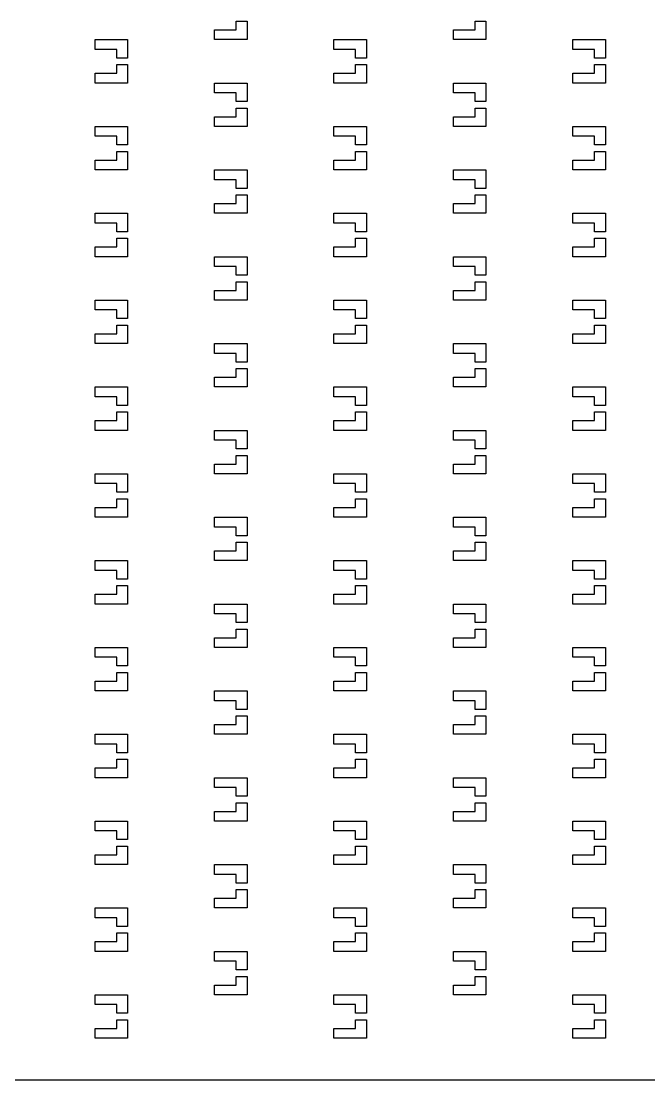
# Model space of a CAD drawing. Header units: millimetres. Extents: x 2102 to 86502, y 1818 to 64568.
# Drawn here: x 26760.3 to 27049.3, y 20204.3 to 20692.4 of the extents above; entities that cross this region are included whole.
import ezdxf

# ---------------------------------------------------------------- set-up
doc = ezdxf.new("R2010")
doc.units = ezdxf.units.MM
doc.layers.add('Layer-2', color=3, linetype='Continuous')

msp = doc.modelspace()

# ---------------------------------------------------------------- linework, layer by layer
at = {"layer": 'Layer-2'}
for p, q in [((26859.29, 20688.38), (26859.29, 20692.38)), ((26859.29, 20692.38), (26864.29, 20692.38)), ((26864.29, 20692.38), (26864.29, 20683.88)), ((26969.29, 20688.38), (26969.29, 20692.38)), ((26969.29, 20692.38), (26974.29, 20692.38)), ((26974.29, 20692.38), (26974.29, 20683.88)), ((26849.29, 20688.38), (26859.29, 20688.38)), ((26849.29, 20683.88), (26849.29, 20688.38)), ((26959.29, 20688.38), (26969.29, 20688.38)), ((26959.29, 20683.88), (26959.29, 20688.38)), ((26794.29, 20683.88), (26809.29, 20683.88)), ((26794.29, 20679.38), (26794.29, 20683.88)), ((26809.29, 20683.88), (26809.29, 20675.38)), ((26864.29, 20683.88), (26849.29, 20683.88)), ((26904.29, 20683.88), (26919.29, 20683.88)), ((26904.29, 20679.38), (26904.29, 20683.88)), ((26919.29, 20683.88), (26919.29, 20675.38)), ((26974.29, 20683.88), (26959.29, 20683.88)), ((27014.29, 20683.88), (27029.29, 20683.88)), ((27014.29, 20679.38), (27014.29, 20683.88)), ((27029.29, 20683.88), (27029.29, 20675.38)), ((26804.29, 20679.38), (26794.29, 20679.38)), ((26804.29, 20675.38), (26804.29, 20679.38)), ((26914.29, 20679.38), (26904.29, 20679.38)), ((26914.29, 20675.38), (26914.29, 20679.38)), ((27024.29, 20679.38), (27014.29, 20679.38)), ((27024.29, 20675.38), (27024.29, 20679.38)), ((26809.29, 20675.38), (26804.29, 20675.38)), ((26804.29, 20668.38), (26804.29, 20672.38)), ((26804.29, 20672.38), (26809.29, 20672.38)), ((26809.29, 20672.38), (26809.29, 20663.88)), ((26919.29, 20675.38), (26914.29, 20675.38)), ((26914.29, 20668.38), (26914.29, 20672.38)), ((26914.29, 20672.38), (26919.29, 20672.38)), ((26919.29, 20672.38), (26919.29, 20663.88)), ((27029.29, 20675.38), (27024.29, 20675.38)), ((27024.29, 20668.38), (27024.29, 20672.38)), ((27024.29, 20672.38), (27029.29, 20672.38)), ((27029.29, 20672.38), (27029.29, 20663.88)), ((26794.29, 20668.38), (26804.29, 20668.38)), ((26794.29, 20663.88), (26794.29, 20668.38)), ((26904.29, 20668.38), (26914.29, 20668.38)), ((26904.29, 20663.88), (26904.29, 20668.38)), ((27014.29, 20668.38), (27024.29, 20668.38)), ((27014.29, 20663.88), (27014.29, 20668.38)), ((26809.29, 20663.88), (26794.29, 20663.88)), ((26849.29, 20663.88), (26864.29, 20663.88)), ((26849.29, 20659.38), (26849.29, 20663.88)), ((26864.29, 20663.88), (26864.29, 20655.38)), ((26919.29, 20663.88), (26904.29, 20663.88)), ((26959.29, 20663.88), (26974.29, 20663.88)), ((26959.29, 20659.38), (26959.29, 20663.88)), ((26974.29, 20663.88), (26974.29, 20655.38)), ((27029.29, 20663.88), (27014.29, 20663.88)), ((26859.29, 20659.38), (26849.29, 20659.38)), ((26859.29, 20655.38), (26859.29, 20659.38)), ((26969.29, 20659.38), (26959.29, 20659.38)), ((26969.29, 20655.38), (26969.29, 20659.38)), ((26864.29, 20655.38), (26859.29, 20655.38)), ((26859.29, 20648.38), (26859.29, 20652.38)), ((26859.29, 20652.38), (26864.29, 20652.38)), ((26864.29, 20652.38), (26864.29, 20643.88)), ((26974.29, 20655.38), (26969.29, 20655.38)), ((26969.29, 20648.38), (26969.29, 20652.38)), ((26969.29, 20652.38), (26974.29, 20652.38)), ((26974.29, 20652.38), (26974.29, 20643.88)), ((26849.29, 20648.38), (26859.29, 20648.38)), ((26849.29, 20643.88), (26849.29, 20648.38)), ((26959.29, 20648.38), (26969.29, 20648.38)), ((26959.29, 20643.88), (26959.29, 20648.38)), ((26794.29, 20643.88), (26809.29, 20643.88)), ((26794.29, 20639.38), (26794.29, 20643.88)), ((26809.29, 20643.88), (26809.29, 20635.38)), ((26864.29, 20643.88), (26849.29, 20643.88)), ((26904.29, 20643.88), (26919.29, 20643.88)), ((26904.29, 20639.38), (26904.29, 20643.88)), ((26919.29, 20643.88), (26919.29, 20635.38)), ((26974.29, 20643.88), (26959.29, 20643.88)), ((27014.29, 20643.88), (27029.29, 20643.88)), ((27014.29, 20639.38), (27014.29, 20643.88)), ((27029.29, 20643.88), (27029.29, 20635.38)), ((26804.29, 20639.38), (26794.29, 20639.38)), ((26804.29, 20635.38), (26804.29, 20639.38)), ((26914.29, 20639.38), (26904.29, 20639.38)), ((26914.29, 20635.38), (26914.29, 20639.38)), ((27024.29, 20639.38), (27014.29, 20639.38)), ((27024.29, 20635.38), (27024.29, 20639.38)), ((26809.29, 20635.38), (26804.29, 20635.38)), ((26919.29, 20635.38), (26914.29, 20635.38)), ((27029.29, 20635.38), (27024.29, 20635.38)), ((26794.29, 20628.38), (26804.29, 20628.38)), ((26794.29, 20623.88), (26794.29, 20628.38)), ((26804.29, 20628.38), (26804.29, 20632.38)), ((26804.29, 20632.38), (26809.29, 20632.38)), ((26809.29, 20632.38), (26809.29, 20623.88)), ((26904.29, 20628.38), (26914.29, 20628.38)), ((26904.29, 20623.88), (26904.29, 20628.38)), ((26914.29, 20628.38), (26914.29, 20632.38)), ((26914.29, 20632.38), (26919.29, 20632.38)), ((26919.29, 20632.38), (26919.29, 20623.88)), ((27014.29, 20628.38), (27024.29, 20628.38)), ((27014.29, 20623.88), (27014.29, 20628.38)), ((27024.29, 20628.38), (27024.29, 20632.38)), ((27024.29, 20632.38), (27029.29, 20632.38)), ((27029.29, 20632.38), (27029.29, 20623.88)), ((26809.29, 20623.88), (26794.29, 20623.88)), ((26849.29, 20623.88), (26864.29, 20623.88)), ((26849.29, 20619.38), (26849.29, 20623.88)), ((26864.29, 20623.88), (26864.29, 20615.38)), ((26919.29, 20623.88), (26904.29, 20623.88)), ((26959.29, 20623.88), (26974.29, 20623.88)), ((26959.29, 20619.38), (26959.29, 20623.88)), ((26974.29, 20623.88), (26974.29, 20615.38)), ((27029.29, 20623.88), (27014.29, 20623.88)), ((26859.29, 20619.38), (26849.29, 20619.38)), ((26859.29, 20615.38), (26859.29, 20619.38)), ((26969.29, 20619.38), (26959.29, 20619.38)), ((26969.29, 20615.38), (26969.29, 20619.38)), ((26864.29, 20615.38), (26859.29, 20615.38)), ((26974.29, 20615.38), (26969.29, 20615.38)), ((26849.29, 20608.38), (26859.29, 20608.38)), ((26849.29, 20603.88), (26849.29, 20608.38)), ((26859.29, 20608.38), (26859.29, 20612.38)), ((26859.29, 20612.38), (26864.29, 20612.38)), ((26864.29, 20612.38), (26864.29, 20603.88)), ((26959.29, 20608.38), (26969.29, 20608.38)), ((26959.29, 20603.88), (26959.29, 20608.38)), ((26969.29, 20608.38), (26969.29, 20612.38)), ((26969.29, 20612.38), (26974.29, 20612.38)), ((26974.29, 20612.38), (26974.29, 20603.88)), ((26794.29, 20603.88), (26809.29, 20603.88)), ((26794.29, 20599.38), (26794.29, 20603.88)), ((26809.29, 20603.88), (26809.29, 20595.38)), ((26864.29, 20603.88), (26849.29, 20603.88)), ((26904.29, 20603.88), (26919.29, 20603.88)), ((26904.29, 20599.38), (26904.29, 20603.88)), ((26919.29, 20603.88), (26919.29, 20595.38)), ((26974.29, 20603.88), (26959.29, 20603.88)), ((27014.29, 20603.88), (27029.29, 20603.88)), ((27014.29, 20599.38), (27014.29, 20603.88)), ((27029.29, 20603.88), (27029.29, 20595.38)), ((26804.29, 20599.38), (26794.29, 20599.38)), ((26804.29, 20595.38), (26804.29, 20599.38)), ((26914.29, 20599.38), (26904.29, 20599.38)), ((26914.29, 20595.38), (26914.29, 20599.38)), ((27024.29, 20599.38), (27014.29, 20599.38)), ((27024.29, 20595.38), (27024.29, 20599.38)), ((26809.29, 20595.38), (26804.29, 20595.38)), ((26919.29, 20595.38), (26914.29, 20595.38)), ((27029.29, 20595.38), (27024.29, 20595.38)), ((26804.29, 20588.38), (26804.29, 20592.38)), ((26804.29, 20592.38), (26809.29, 20592.38)), ((26809.29, 20592.38), (26809.29, 20583.88)), ((26914.29, 20588.38), (26914.29, 20592.38)), ((26914.29, 20592.38), (26919.29, 20592.38)), ((26919.29, 20592.38), (26919.29, 20583.88)), ((27024.29, 20588.38), (27024.29, 20592.38)), ((27024.29, 20592.38), (27029.29, 20592.38)), ((27029.29, 20592.38), (27029.29, 20583.88)), ((26794.29, 20588.38), (26804.29, 20588.38)), ((26794.29, 20583.88), (26794.29, 20588.38)), ((26809.29, 20583.88), (26794.29, 20583.88)), ((26849.29, 20583.88), (26864.29, 20583.88)), ((26849.29, 20579.38), (26849.29, 20583.88)), ((26864.29, 20583.88), (26864.29, 20575.38)), ((26904.29, 20588.38), (26914.29, 20588.38)), ((26904.29, 20583.88), (26904.29, 20588.38)), ((26919.29, 20583.88), (26904.29, 20583.88)), ((26959.29, 20583.88), (26974.29, 20583.88)), ((26959.29, 20579.38), (26959.29, 20583.88)), ((26974.29, 20583.88), (26974.29, 20575.38)), ((27014.29, 20588.38), (27024.29, 20588.38)), ((27014.29, 20583.88), (27014.29, 20588.38)), ((27029.29, 20583.88), (27014.29, 20583.88)), ((26859.29, 20579.38), (26849.29, 20579.38)), ((26859.29, 20575.38), (26859.29, 20579.38)), ((26969.29, 20579.38), (26959.29, 20579.38)), ((26969.29, 20575.38), (26969.29, 20579.38)), ((26864.29, 20575.38), (26859.29, 20575.38)), ((26974.29, 20575.38), (26969.29, 20575.38)), ((26859.29, 20568.38), (26859.29, 20572.38)), ((26859.29, 20572.38), (26864.29, 20572.38)), ((26864.29, 20572.38), (26864.29, 20563.88)), ((26969.29, 20568.38), (26969.29, 20572.38)), ((26969.29, 20572.38), (26974.29, 20572.38)), ((26974.29, 20572.38), (26974.29, 20563.88)), ((26849.29, 20568.38), (26859.29, 20568.38)), ((26849.29, 20563.88), (26849.29, 20568.38)), ((26959.29, 20568.38), (26969.29, 20568.38)), ((26959.29, 20563.88), (26959.29, 20568.38)), ((26794.29, 20563.88), (26809.29, 20563.88)), ((26794.29, 20559.38), (26794.29, 20563.88)), ((26804.29, 20559.38), (26794.29, 20559.38)), ((26804.29, 20555.38), (26804.29, 20559.38)), ((26809.29, 20563.88), (26809.29, 20555.38)), ((26864.29, 20563.88), (26849.29, 20563.88)), ((26904.29, 20563.88), (26919.29, 20563.88)), ((26904.29, 20559.38), (26904.29, 20563.88)), ((26914.29, 20559.38), (26904.29, 20559.38)), ((26914.29, 20555.38), (26914.29, 20559.38)), ((26919.29, 20563.88), (26919.29, 20555.38)), ((26974.29, 20563.88), (26959.29, 20563.88)), ((27014.29, 20563.88), (27029.29, 20563.88)), ((27014.29, 20559.38), (27014.29, 20563.88)), ((27024.29, 20559.38), (27014.29, 20559.38)), ((27024.29, 20555.38), (27024.29, 20559.38)), ((27029.29, 20563.88), (27029.29, 20555.38)), ((26809.29, 20555.38), (26804.29, 20555.38)), ((26919.29, 20555.38), (26914.29, 20555.38)), ((27029.29, 20555.38), (27024.29, 20555.38)), ((26804.29, 20548.38), (26804.29, 20552.38)), ((26804.29, 20552.38), (26809.29, 20552.38)), ((26809.29, 20552.38), (26809.29, 20543.88)), ((26914.29, 20548.38), (26914.29, 20552.38)), ((26914.29, 20552.38), (26919.29, 20552.38)), ((26919.29, 20552.38), (26919.29, 20543.88)), ((27024.29, 20548.38), (27024.29, 20552.38)), ((27024.29, 20552.38), (27029.29, 20552.38)), ((27029.29, 20552.38), (27029.29, 20543.88)), ((26794.29, 20548.38), (26804.29, 20548.38)), ((26794.29, 20543.88), (26794.29, 20548.38)), ((26904.29, 20548.38), (26914.29, 20548.38)), ((26904.29, 20543.88), (26904.29, 20548.38)), ((27014.29, 20548.38), (27024.29, 20548.38)), ((27014.29, 20543.88), (27014.29, 20548.38)), ((26809.29, 20543.88), (26794.29, 20543.88)), ((26849.29, 20543.88), (26864.29, 20543.88)), ((26849.29, 20539.38), (26849.29, 20543.88)), ((26864.29, 20543.88), (26864.29, 20535.38)), ((26919.29, 20543.88), (26904.29, 20543.88)), ((26959.29, 20543.88), (26974.29, 20543.88)), ((26959.29, 20539.38), (26959.29, 20543.88)), ((26974.29, 20543.88), (26974.29, 20535.38)), ((27029.29, 20543.88), (27014.29, 20543.88)), ((26859.29, 20539.38), (26849.29, 20539.38)), ((26859.29, 20535.38), (26859.29, 20539.38)), ((26864.29, 20535.38), (26859.29, 20535.38)), ((26969.29, 20539.38), (26959.29, 20539.38)), ((26969.29, 20535.38), (26969.29, 20539.38)), ((26974.29, 20535.38), (26969.29, 20535.38)), ((26859.29, 20528.38), (26859.29, 20532.38)), ((26859.29, 20532.38), (26864.29, 20532.38)), ((26864.29, 20532.38), (26864.29, 20523.88)), ((26969.29, 20528.38), (26969.29, 20532.38)), ((26969.29, 20532.38), (26974.29, 20532.38)), ((26974.29, 20532.38), (26974.29, 20523.88)), ((26849.29, 20528.38), (26859.29, 20528.38)), ((26849.29, 20523.88), (26849.29, 20528.38)), ((26959.29, 20528.38), (26969.29, 20528.38)), ((26959.29, 20523.88), (26959.29, 20528.38)), ((26794.29, 20523.88), (26809.29, 20523.88)), ((26794.29, 20519.38), (26794.29, 20523.88)), ((26809.29, 20523.88), (26809.29, 20515.38)), ((26864.29, 20523.88), (26849.29, 20523.88)), ((26904.29, 20523.88), (26919.29, 20523.88)), ((26904.29, 20519.38), (26904.29, 20523.88)), ((26919.29, 20523.88), (26919.29, 20515.38)), ((26974.29, 20523.88), (26959.29, 20523.88)), ((27014.29, 20523.88), (27029.29, 20523.88)), ((27014.29, 20519.38), (27014.29, 20523.88)), ((27029.29, 20523.88), (27029.29, 20515.38)), ((26804.29, 20519.38), (26794.29, 20519.38)), ((26804.29, 20515.38), (26804.29, 20519.38)), ((26809.29, 20515.38), (26804.29, 20515.38)), ((26914.29, 20519.38), (26904.29, 20519.38)), ((26914.29, 20515.38), (26914.29, 20519.38)), ((26919.29, 20515.38), (26914.29, 20515.38)), ((27024.29, 20519.38), (27014.29, 20519.38)), ((27024.29, 20515.38), (27024.29, 20519.38)), ((27029.29, 20515.38), (27024.29, 20515.38)), ((26804.29, 20508.38), (26804.29, 20512.38)), ((26804.29, 20512.38), (26809.29, 20512.38)), ((26809.29, 20512.38), (26809.29, 20503.88)), ((26914.29, 20508.38), (26914.29, 20512.38)), ((26914.29, 20512.38), (26919.29, 20512.38)), ((26919.29, 20512.38), (26919.29, 20503.88)), ((27024.29, 20508.38), (27024.29, 20512.38)), ((27024.29, 20512.38), (27029.29, 20512.38)), ((27029.29, 20512.38), (27029.29, 20503.88)), ((26794.29, 20508.38), (26804.29, 20508.38)), ((26794.29, 20503.88), (26794.29, 20508.38)), ((26904.29, 20508.38), (26914.29, 20508.38)), ((26904.29, 20503.88), (26904.29, 20508.38)), ((27014.29, 20508.38), (27024.29, 20508.38)), ((27014.29, 20503.88), (27014.29, 20508.38)), ((26809.29, 20503.88), (26794.29, 20503.88)), ((26849.29, 20503.88), (26864.29, 20503.88)), ((26849.29, 20499.38), (26849.29, 20503.88)), ((26864.29, 20503.88), (26864.29, 20495.38)), ((26919.29, 20503.88), (26904.29, 20503.88)), ((26959.29, 20503.88), (26974.29, 20503.88)), ((26959.29, 20499.38), (26959.29, 20503.88)), ((26974.29, 20503.88), (26974.29, 20495.38)), ((27029.29, 20503.88), (27014.29, 20503.88)), ((26859.29, 20499.38), (26849.29, 20499.38)), ((26859.29, 20495.38), (26859.29, 20499.38)), ((26969.29, 20499.38), (26959.29, 20499.38)), ((26969.29, 20495.38), (26969.29, 20499.38)), ((26864.29, 20495.38), (26859.29, 20495.38)), ((26859.29, 20488.38), (26859.29, 20492.38)), ((26859.29, 20492.38), (26864.29, 20492.38)), ((26864.29, 20492.38), (26864.29, 20483.88)), ((26974.29, 20495.38), (26969.29, 20495.38)), ((26969.29, 20488.38), (26969.29, 20492.38)), ((26969.29, 20492.38), (26974.29, 20492.38)), ((26974.29, 20492.38), (26974.29, 20483.88)), ((26849.29, 20488.38), (26859.29, 20488.38)), ((26849.29, 20483.88), (26849.29, 20488.38)), ((26959.29, 20488.38), (26969.29, 20488.38)), ((26959.29, 20483.88), (26959.29, 20488.38)), ((26794.29, 20483.88), (26809.29, 20483.88)), ((26794.29, 20479.38), (26794.29, 20483.88)), ((26809.29, 20483.88), (26809.29, 20475.38)), ((26864.29, 20483.88), (26849.29, 20483.88)), ((26904.29, 20483.88), (26919.29, 20483.88)), ((26904.29, 20479.38), (26904.29, 20483.88)), ((26919.29, 20483.88), (26919.29, 20475.38)), ((26974.29, 20483.88), (26959.29, 20483.88)), ((27014.29, 20483.88), (27029.29, 20483.88)), ((27014.29, 20479.38), (27014.29, 20483.88)), ((27029.29, 20483.88), (27029.29, 20475.38)), ((26804.29, 20479.38), (26794.29, 20479.38)), ((26804.29, 20475.38), (26804.29, 20479.38)), ((26914.29, 20479.38), (26904.29, 20479.38)), ((26914.29, 20475.38), (26914.29, 20479.38)), ((27024.29, 20479.38), (27014.29, 20479.38)), ((27024.29, 20475.38), (27024.29, 20479.38)), ((26809.29, 20475.38), (26804.29, 20475.38)), ((26804.29, 20468.38), (26804.29, 20472.38)), ((26804.29, 20472.38), (26809.29, 20472.38)), ((26809.29, 20472.38), (26809.29, 20463.88)), ((26919.29, 20475.38), (26914.29, 20475.38)), ((26914.29, 20468.38), (26914.29, 20472.38)), ((26914.29, 20472.38), (26919.29, 20472.38)), ((26919.29, 20472.38), (26919.29, 20463.88)), ((27029.29, 20475.38), (27024.29, 20475.38)), ((27024.29, 20468.38), (27024.29, 20472.38)), ((27024.29, 20472.38), (27029.29, 20472.38)), ((27029.29, 20472.38), (27029.29, 20463.88)), ((26794.29, 20468.38), (26804.29, 20468.38)), ((26794.29, 20463.88), (26794.29, 20468.38)), ((26904.29, 20468.38), (26914.29, 20468.38)), ((26904.29, 20463.88), (26904.29, 20468.38)), ((27014.29, 20468.38), (27024.29, 20468.38)), ((27014.29, 20463.88), (27014.29, 20468.38)), ((26809.29, 20463.88), (26794.29, 20463.88)), ((26849.29, 20463.88), (26864.29, 20463.88)), ((26849.29, 20459.38), (26849.29, 20463.88)), ((26864.29, 20463.88), (26864.29, 20455.38)), ((26919.29, 20463.88), (26904.29, 20463.88)), ((26959.29, 20463.88), (26974.29, 20463.88)), ((26959.29, 20459.38), (26959.29, 20463.88)), ((26974.29, 20463.88), (26974.29, 20455.38)), ((27029.29, 20463.88), (27014.29, 20463.88)), ((26859.29, 20459.38), (26849.29, 20459.38)), ((26859.29, 20455.38), (26859.29, 20459.38)), ((26969.29, 20459.38), (26959.29, 20459.38)), ((26969.29, 20455.38), (26969.29, 20459.38)), ((26864.29, 20455.38), (26859.29, 20455.38)), ((26859.29, 20448.38), (26859.29, 20452.38)), ((26859.29, 20452.38), (26864.29, 20452.38)), ((26864.29, 20452.38), (26864.29, 20443.88)), ((26974.29, 20455.38), (26969.29, 20455.38)), ((26969.29, 20448.38), (26969.29, 20452.38)), ((26969.29, 20452.38), (26974.29, 20452.38)), ((26974.29, 20452.38), (26974.29, 20443.88)), ((26849.29, 20448.38), (26859.29, 20448.38)), ((26849.29, 20443.88), (26849.29, 20448.38)), ((26959.29, 20448.38), (26969.29, 20448.38)), ((26959.29, 20443.88), (26959.29, 20448.38)), ((26794.29, 20443.88), (26809.29, 20443.88)), ((26794.29, 20439.38), (26794.29, 20443.88)), ((26809.29, 20443.88), (26809.29, 20435.38)), ((26864.29, 20443.88), (26849.29, 20443.88)), ((26904.29, 20443.88), (26919.29, 20443.88)), ((26904.29, 20439.38), (26904.29, 20443.88)), ((26919.29, 20443.88), (26919.29, 20435.38)), ((26974.29, 20443.88), (26959.29, 20443.88)), ((27014.29, 20443.88), (27029.29, 20443.88)), ((27014.29, 20439.38), (27014.29, 20443.88)), ((27029.29, 20443.88), (27029.29, 20435.38)), ((26804.29, 20439.38), (26794.29, 20439.38)), ((26804.29, 20435.38), (26804.29, 20439.38)), ((26914.29, 20439.38), (26904.29, 20439.38)), ((26914.29, 20435.38), (26914.29, 20439.38)), ((27024.29, 20439.38), (27014.29, 20439.38)), ((27024.29, 20435.38), (27024.29, 20439.38)), ((26809.29, 20435.38), (26804.29, 20435.38)), ((26804.29, 20428.38), (26804.29, 20432.38)), ((26804.29, 20432.38), (26809.29, 20432.38)), ((26809.29, 20432.38), (26809.29, 20423.88)), ((26919.29, 20435.38), (26914.29, 20435.38)), ((26914.29, 20428.38), (26914.29, 20432.38)), ((26914.29, 20432.38), (26919.29, 20432.38)), ((26919.29, 20432.38), (26919.29, 20423.88)), ((27029.29, 20435.38), (27024.29, 20435.38)), ((27024.29, 20428.38), (27024.29, 20432.38)), ((27024.29, 20432.38), (27029.29, 20432.38)), ((27029.29, 20432.38), (27029.29, 20423.88)), ((26794.29, 20428.38), (26804.29, 20428.38)), ((26794.29, 20423.88), (26794.29, 20428.38)), ((26904.29, 20428.38), (26914.29, 20428.38)), ((26904.29, 20423.88), (26904.29, 20428.38)), ((27014.29, 20428.38), (27024.29, 20428.38)), ((27014.29, 20423.88), (27014.29, 20428.38)), ((26809.29, 20423.88), (26794.29, 20423.88)), ((26849.29, 20423.88), (26864.29, 20423.88)), ((26849.29, 20419.38), (26849.29, 20423.88)), ((26864.29, 20423.88), (26864.29, 20415.38)), ((26919.29, 20423.88), (26904.29, 20423.88)), ((26959.29, 20423.88), (26974.29, 20423.88)), ((26959.29, 20419.38), (26959.29, 20423.88)), ((26974.29, 20423.88), (26974.29, 20415.38)), ((27029.29, 20423.88), (27014.29, 20423.88)), ((26859.29, 20419.38), (26849.29, 20419.38)), ((26859.29, 20415.38), (26859.29, 20419.38)), ((26969.29, 20419.38), (26959.29, 20419.38)), ((26969.29, 20415.38), (26969.29, 20419.38)), ((26864.29, 20415.38), (26859.29, 20415.38)), ((26974.29, 20415.38), (26969.29, 20415.38)), ((26849.29, 20408.38), (26859.29, 20408.38)), ((26849.29, 20403.88), (26849.29, 20408.38)), ((26859.29, 20408.38), (26859.29, 20412.38)), ((26859.29, 20412.38), (26864.29, 20412.38)), ((26864.29, 20412.38), (26864.29, 20403.88)), ((26959.29, 20408.38), (26969.29, 20408.38)), ((26959.29, 20403.88), (26959.29, 20408.38)), ((26969.29, 20408.38), (26969.29, 20412.38)), ((26969.29, 20412.38), (26974.29, 20412.38)), ((26974.29, 20412.38), (26974.29, 20403.88)), ((26794.29, 20403.88), (26809.29, 20403.88)), ((26794.29, 20399.38), (26794.29, 20403.88)), ((26809.29, 20403.88), (26809.29, 20395.38)), ((26864.29, 20403.88), (26849.29, 20403.88)), ((26904.29, 20403.88), (26919.29, 20403.88)), ((26904.29, 20399.38), (26904.29, 20403.88)), ((26919.29, 20403.88), (26919.29, 20395.38)), ((26974.29, 20403.88), (26959.29, 20403.88)), ((27014.29, 20403.88), (27029.29, 20403.88)), ((27014.29, 20399.38), (27014.29, 20403.88)), ((27029.29, 20403.88), (27029.29, 20395.38)), ((26804.29, 20399.38), (26794.29, 20399.38)), ((26804.29, 20395.38), (26804.29, 20399.38)), ((26914.29, 20399.38), (26904.29, 20399.38)), ((26914.29, 20395.38), (26914.29, 20399.38)), ((27024.29, 20399.38), (27014.29, 20399.38)), ((27024.29, 20395.38), (27024.29, 20399.38)), ((26809.29, 20395.38), (26804.29, 20395.38)), ((26919.29, 20395.38), (26914.29, 20395.38)), ((27029.29, 20395.38), (27024.29, 20395.38)), ((26804.29, 20388.38), (26804.29, 20392.38)), ((26804.29, 20392.38), (26809.29, 20392.38)), ((26809.29, 20392.38), (26809.29, 20383.88)), ((26914.29, 20388.38), (26914.29, 20392.38)), ((26914.29, 20392.38), (26919.29, 20392.38)), ((26919.29, 20392.38), (26919.29, 20383.88)), ((27024.29, 20388.38), (27024.29, 20392.38)), ((27024.29, 20392.38), (27029.29, 20392.38)), ((27029.29, 20392.38), (27029.29, 20383.88)), ((26794.29, 20388.38), (26804.29, 20388.38)), ((26794.29, 20383.88), (26794.29, 20388.38)), ((26809.29, 20383.88), (26794.29, 20383.88)), ((26849.29, 20383.88), (26864.29, 20383.88)), ((26849.29, 20379.38), (26849.29, 20383.88)), ((26864.29, 20383.88), (26864.29, 20375.38)), ((26904.29, 20388.38), (26914.29, 20388.38)), ((26904.29, 20383.88), (26904.29, 20388.38)), ((26919.29, 20383.88), (26904.29, 20383.88)), ((26959.29, 20383.88), (26974.29, 20383.88)), ((26959.29, 20379.38), (26959.29, 20383.88)), ((26974.29, 20383.88), (26974.29, 20375.38)), ((27014.29, 20388.38), (27024.29, 20388.38)), ((27014.29, 20383.88), (27014.29, 20388.38)), ((27029.29, 20383.88), (27014.29, 20383.88)), ((26859.29, 20379.38), (26849.29, 20379.38)), ((26859.29, 20375.38), (26859.29, 20379.38)), ((26969.29, 20379.38), (26959.29, 20379.38)), ((26969.29, 20375.38), (26969.29, 20379.38)), ((26864.29, 20375.38), (26859.29, 20375.38)), ((26974.29, 20375.38), (26969.29, 20375.38)), ((26859.29, 20368.38), (26859.29, 20372.38)), ((26859.29, 20372.38), (26864.29, 20372.38)), ((26864.29, 20372.38), (26864.29, 20363.88)), ((26969.29, 20368.38), (26969.29, 20372.38)), ((26969.29, 20372.38), (26974.29, 20372.38)), ((26974.29, 20372.38), (26974.29, 20363.88)), ((26849.29, 20368.38), (26859.29, 20368.38)), ((26849.29, 20363.88), (26849.29, 20368.38)), ((26959.29, 20368.38), (26969.29, 20368.38)), ((26959.29, 20363.88), (26959.29, 20368.38)), ((26794.29, 20363.88), (26809.29, 20363.88)), ((26794.29, 20359.38), (26794.29, 20363.88)), ((26804.29, 20359.38), (26794.29, 20359.38)), ((26804.29, 20355.38), (26804.29, 20359.38)), ((26809.29, 20363.88), (26809.29, 20355.38)), ((26864.29, 20363.88), (26849.29, 20363.88)), ((26904.29, 20363.88), (26919.29, 20363.88)), ((26904.29, 20359.38), (26904.29, 20363.88)), ((26914.29, 20359.38), (26904.29, 20359.38)), ((26914.29, 20355.38), (26914.29, 20359.38)), ((26919.29, 20363.88), (26919.29, 20355.38)), ((26974.29, 20363.88), (26959.29, 20363.88)), ((27014.29, 20363.88), (27029.29, 20363.88)), ((27014.29, 20359.38), (27014.29, 20363.88)), ((27024.29, 20359.38), (27014.29, 20359.38)), ((27024.29, 20355.38), (27024.29, 20359.38)), ((27029.29, 20363.88), (27029.29, 20355.38)), ((26809.29, 20355.38), (26804.29, 20355.38)), ((26919.29, 20355.38), (26914.29, 20355.38)), ((27029.29, 20355.38), (27024.29, 20355.38)), ((26804.29, 20348.38), (26804.29, 20352.38)), ((26804.29, 20352.38), (26809.29, 20352.38)), ((26809.29, 20352.38), (26809.29, 20343.88)), ((26914.29, 20348.38), (26914.29, 20352.38)), ((26914.29, 20352.38), (26919.29, 20352.38)), ((26919.29, 20352.38), (26919.29, 20343.88)), ((27024.29, 20348.38), (27024.29, 20352.38)), ((27024.29, 20352.38), (27029.29, 20352.38)), ((27029.29, 20352.38), (27029.29, 20343.88)), ((26794.29, 20348.38), (26804.29, 20348.38)), ((26794.29, 20343.88), (26794.29, 20348.38)), ((26904.29, 20348.38), (26914.29, 20348.38)), ((26904.29, 20343.88), (26904.29, 20348.38)), ((27014.29, 20348.38), (27024.29, 20348.38)), ((27014.29, 20343.88), (27014.29, 20348.38)), ((26809.29, 20343.88), (26794.29, 20343.88)), ((26849.29, 20343.88), (26864.29, 20343.88)), ((26849.29, 20339.38), (26849.29, 20343.88)), ((26864.29, 20343.88), (26864.29, 20335.38)), ((26919.29, 20343.88), (26904.29, 20343.88)), ((26959.29, 20343.88), (26974.29, 20343.88)), ((26959.29, 20339.38), (26959.29, 20343.88)), ((26974.29, 20343.88), (26974.29, 20335.38)), ((27029.29, 20343.88), (27014.29, 20343.88)), ((26859.29, 20339.38), (26849.29, 20339.38)), ((26859.29, 20335.38), (26859.29, 20339.38)), ((26864.29, 20335.38), (26859.29, 20335.38)), ((26969.29, 20339.38), (26959.29, 20339.38)), ((26969.29, 20335.38), (26969.29, 20339.38)), ((26974.29, 20335.38), (26969.29, 20335.38)), ((26859.29, 20328.38), (26859.29, 20332.38)), ((26859.29, 20332.38), (26864.29, 20332.38)), ((26864.29, 20332.38), (26864.29, 20323.88)), ((26969.29, 20328.38), (26969.29, 20332.38)), ((26969.29, 20332.38), (26974.29, 20332.38)), ((26974.29, 20332.38), (26974.29, 20323.88)), ((26849.29, 20328.38), (26859.29, 20328.38)), ((26849.29, 20323.88), (26849.29, 20328.38)), ((26959.29, 20328.38), (26969.29, 20328.38)), ((26959.29, 20323.88), (26959.29, 20328.38)), ((26794.29, 20323.88), (26809.29, 20323.88)), ((26794.29, 20319.38), (26794.29, 20323.88)), ((26809.29, 20323.88), (26809.29, 20315.38)), ((26864.29, 20323.88), (26849.29, 20323.88)), ((26904.29, 20323.88), (26919.29, 20323.88)), ((26904.29, 20319.38), (26904.29, 20323.88)), ((26919.29, 20323.88), (26919.29, 20315.38)), ((26974.29, 20323.88), (26959.29, 20323.88)), ((27014.29, 20323.88), (27029.29, 20323.88)), ((27014.29, 20319.38), (27014.29, 20323.88)), ((27029.29, 20323.88), (27029.29, 20315.38)), ((26804.29, 20319.38), (26794.29, 20319.38)), ((26804.29, 20315.38), (26804.29, 20319.38)), ((26809.29, 20315.38), (26804.29, 20315.38)), ((26914.29, 20319.38), (26904.29, 20319.38)), ((26914.29, 20315.38), (26914.29, 20319.38)), ((26919.29, 20315.38), (26914.29, 20315.38)), ((27024.29, 20319.38), (27014.29, 20319.38)), ((27024.29, 20315.38), (27024.29, 20319.38)), ((27029.29, 20315.38), (27024.29, 20315.38)), ((26804.29, 20308.38), (26804.29, 20312.38)), ((26804.29, 20312.38), (26809.29, 20312.38)), ((26809.29, 20312.38), (26809.29, 20303.88)), ((26914.29, 20308.38), (26914.29, 20312.38)), ((26914.29, 20312.38), (26919.29, 20312.38)), ((26919.29, 20312.38), (26919.29, 20303.88)), ((27024.29, 20308.38), (27024.29, 20312.38)), ((27024.29, 20312.38), (27029.29, 20312.38)), ((27029.29, 20312.38), (27029.29, 20303.88)), ((26794.29, 20308.38), (26804.29, 20308.38)), ((26794.29, 20303.88), (26794.29, 20308.38)), ((26904.29, 20308.38), (26914.29, 20308.38)), ((26904.29, 20303.88), (26904.29, 20308.38)), ((27014.29, 20308.38), (27024.29, 20308.38)), ((27014.29, 20303.88), (27014.29, 20308.38)), ((26809.29, 20303.88), (26794.29, 20303.88)), ((26849.29, 20303.88), (26864.29, 20303.88)), ((26849.29, 20299.38), (26849.29, 20303.88)), ((26864.29, 20303.88), (26864.29, 20295.38)), ((26919.29, 20303.88), (26904.29, 20303.88)), ((26959.29, 20303.88), (26974.29, 20303.88)), ((26959.29, 20299.38), (26959.29, 20303.88)), ((26974.29, 20303.88), (26974.29, 20295.38)), ((27029.29, 20303.88), (27014.29, 20303.88)), ((26859.29, 20299.38), (26849.29, 20299.38)), ((26859.29, 20295.38), (26859.29, 20299.38)), ((26969.29, 20299.38), (26959.29, 20299.38)), ((26969.29, 20295.38), (26969.29, 20299.38)), ((26864.29, 20295.38), (26859.29, 20295.38)), ((26859.29, 20288.38), (26859.29, 20292.38)), ((26859.29, 20292.38), (26864.29, 20292.38)), ((26864.29, 20292.38), (26864.29, 20283.88)), ((26974.29, 20295.38), (26969.29, 20295.38)), ((26969.29, 20288.38), (26969.29, 20292.38)), ((26969.29, 20292.38), (26974.29, 20292.38)), ((26974.29, 20292.38), (26974.29, 20283.88)), ((26849.29, 20288.38), (26859.29, 20288.38)), ((26849.29, 20283.88), (26849.29, 20288.38)), ((26959.29, 20288.38), (26969.29, 20288.38)), ((26959.29, 20283.88), (26959.29, 20288.38)), ((26794.29, 20283.88), (26809.29, 20283.88)), ((26794.29, 20279.38), (26794.29, 20283.88)), ((26809.29, 20283.88), (26809.29, 20275.38)), ((26864.29, 20283.88), (26849.29, 20283.88)), ((26904.29, 20283.88), (26919.29, 20283.88)), ((26904.29, 20279.38), (26904.29, 20283.88)), ((26919.29, 20283.88), (26919.29, 20275.38)), ((26974.29, 20283.88), (26959.29, 20283.88)), ((27014.29, 20283.88), (27029.29, 20283.88)), ((27014.29, 20279.38), (27014.29, 20283.88)), ((27029.29, 20283.88), (27029.29, 20275.38)), ((26804.29, 20279.38), (26794.29, 20279.38)), ((26804.29, 20275.38), (26804.29, 20279.38)), ((26914.29, 20279.38), (26904.29, 20279.38)), ((26914.29, 20275.38), (26914.29, 20279.38)), ((27024.29, 20279.38), (27014.29, 20279.38)), ((27024.29, 20275.38), (27024.29, 20279.38)), ((26809.29, 20275.38), (26804.29, 20275.38)), ((26804.29, 20268.38), (26804.29, 20272.38)), ((26804.29, 20272.38), (26809.29, 20272.38)), ((26809.29, 20272.38), (26809.29, 20263.88)), ((26919.29, 20275.38), (26914.29, 20275.38)), ((26914.29, 20268.38), (26914.29, 20272.38)), ((26914.29, 20272.38), (26919.29, 20272.38)), ((26919.29, 20272.38), (26919.29, 20263.88)), ((27029.29, 20275.38), (27024.29, 20275.38)), ((27024.29, 20268.38), (27024.29, 20272.38)), ((27024.29, 20272.38), (27029.29, 20272.38)), ((27029.29, 20272.38), (27029.29, 20263.88)), ((26794.29, 20268.38), (26804.29, 20268.38)), ((26794.29, 20263.88), (26794.29, 20268.38)), ((26904.29, 20268.38), (26914.29, 20268.38)), ((26904.29, 20263.88), (26904.29, 20268.38)), ((27014.29, 20268.38), (27024.29, 20268.38)), ((27014.29, 20263.88), (27014.29, 20268.38)), ((26809.29, 20263.88), (26794.29, 20263.88)), ((26849.29, 20263.88), (26864.29, 20263.88)), ((26849.29, 20259.38), (26849.29, 20263.88)), ((26864.29, 20263.88), (26864.29, 20255.38)), ((26919.29, 20263.88), (26904.29, 20263.88)), ((26959.29, 20263.88), (26974.29, 20263.88)), ((26959.29, 20259.38), (26959.29, 20263.88)), ((26974.29, 20263.88), (26974.29, 20255.38)), ((27029.29, 20263.88), (27014.29, 20263.88)), ((26859.29, 20259.38), (26849.29, 20259.38)), ((26859.29, 20255.38), (26859.29, 20259.38)), ((26969.29, 20259.38), (26959.29, 20259.38)), ((26969.29, 20255.38), (26969.29, 20259.38)), ((26864.29, 20255.38), (26859.29, 20255.38)), ((26859.29, 20248.38), (26859.29, 20252.38)), ((26859.29, 20252.38), (26864.29, 20252.38)), ((26864.29, 20252.38), (26864.29, 20243.88)), ((26974.29, 20255.38), (26969.29, 20255.38)), ((26969.29, 20248.38), (26969.29, 20252.38)), ((26969.29, 20252.38), (26974.29, 20252.38)), ((26974.29, 20252.38), (26974.29, 20243.88)), ((26849.29, 20248.38), (26859.29, 20248.38)), ((26849.29, 20243.88), (26849.29, 20248.38)), ((26959.29, 20248.38), (26969.29, 20248.38)), ((26959.29, 20243.88), (26959.29, 20248.38)), ((26794.29, 20243.88), (26809.29, 20243.88)), ((26794.29, 20239.38), (26794.29, 20243.88)), ((26809.29, 20243.88), (26809.29, 20235.38)), ((26864.29, 20243.88), (26849.29, 20243.88)), ((26904.29, 20243.88), (26919.29, 20243.88)), ((26904.29, 20239.38), (26904.29, 20243.88)), ((26919.29, 20243.88), (26919.29, 20235.38)), ((26974.29, 20243.88), (26959.29, 20243.88)), ((27014.29, 20243.88), (27029.29, 20243.88)), ((27014.29, 20239.38), (27014.29, 20243.88)), ((27029.29, 20243.88), (27029.29, 20235.38)), ((26804.29, 20239.38), (26794.29, 20239.38)), ((26804.29, 20235.38), (26804.29, 20239.38)), ((26914.29, 20239.38), (26904.29, 20239.38)), ((26914.29, 20235.38), (26914.29, 20239.38)), ((27024.29, 20239.38), (27014.29, 20239.38)), ((27024.29, 20235.38), (27024.29, 20239.38)), ((26809.29, 20235.38), (26804.29, 20235.38)), ((26804.29, 20228.38), (26804.29, 20232.38)), ((26804.29, 20232.38), (26809.29, 20232.38)), ((26809.29, 20232.38), (26809.29, 20223.88)), ((26919.29, 20235.38), (26914.29, 20235.38)), ((26914.29, 20228.38), (26914.29, 20232.38)), ((26914.29, 20232.38), (26919.29, 20232.38)), ((26919.29, 20232.38), (26919.29, 20223.88)), ((27029.29, 20235.38), (27024.29, 20235.38)), ((27024.29, 20228.38), (27024.29, 20232.38)), ((27024.29, 20232.38), (27029.29, 20232.38)), ((27029.29, 20232.38), (27029.29, 20223.88)), ((26794.29, 20228.38), (26804.29, 20228.38)), ((26794.29, 20223.88), (26794.29, 20228.38)), ((26904.29, 20228.38), (26914.29, 20228.38)), ((26904.29, 20223.88), (26904.29, 20228.38)), ((27014.29, 20228.38), (27024.29, 20228.38)), ((27014.29, 20223.88), (27014.29, 20228.38)), ((26809.29, 20223.88), (26794.29, 20223.88)), ((26919.29, 20223.88), (26904.29, 20223.88)), ((27029.29, 20223.88), (27014.29, 20223.88)), ((23432.46, 20205.25), (30062.45, 20204.27))]:
    msp.add_line(p, q, dxfattribs=at)

doc.saveas('drawing.dxf')
